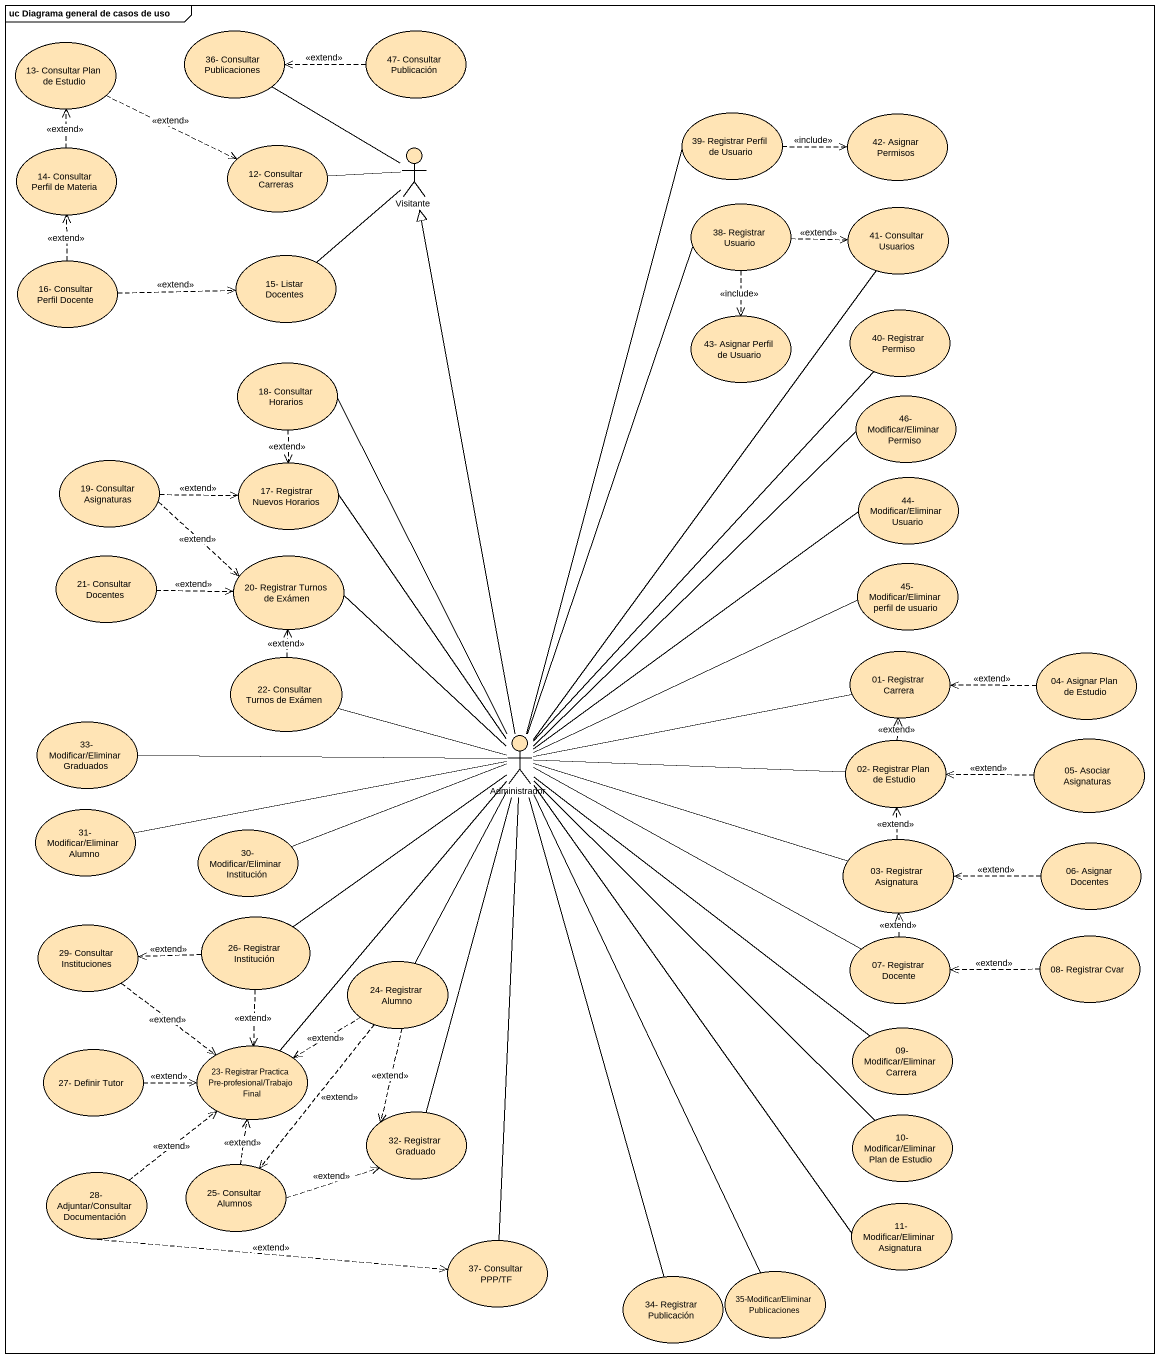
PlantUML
@startuml
mainframe uc Diagrama general de casos de uso
usecase "36- Consultar Publicaciones" as u36_Consultar_Publicaciones #FFE4B5
usecase "47- Consultar Publicación" as u47_Consultar_Publicación #FFE4B5
usecase "13- Consultar Plan de Estudio" as u13_Consultar_Plan_de_Estudio #FFE4B5
usecase "39- Registrar Perfil de Usuario" as u39_Registrar_Perfil_de #FFE4B5
usecase "42- Asignar Permisos" as u42_Asignar_Permisos #FFE4B5
usecase "14- Consultar Perfil de Materia" as u14_Consultar_Perfil_de #FFE4B5
usecase "12- Consultar Carreras" as u12_Consultar_Carreras #FFE4B5
actor Visitante #FFE4B5
usecase "38- Registrar Usuario" as u38_Registrar_Usuario #FFE4B5
usecase "41- Consultar Usuarios" as u41_Consultar_Usuarios #FFE4B5
usecase "16- Consultar Perfil Docente" as u16_Consultar_Perfil_Docente #FFE4B5
usecase "15- Listar Docentes" as u15_Listar_Docentes #FFE4B5
usecase "40- Registrar Permiso" as u40_Registrar_Permiso #FFE4B5
usecase "43- Asignar Perfil de Usuario" as u43_Asignar_Perfil_de_Usuario #FFE4B5
usecase "18- Consultar Horarios" as u18_Consultar_Horarios #FFE4B5
usecase "46- Modificar/Eliminar Permiso" as u46_Modificar_Eliminar #FFE4B5
usecase "19- Consultar Asignaturas" as u19_Consultar_Asignaturas #FFE4B5
usecase "17- Registrar Nuevos Horarios" as u17_Registrar_Nuevos_Horarios #FFE4B5
usecase "44- Modificar/Eliminar Usuario" as u44_Modificar_Eliminar #FFE4B5
usecase "21- Consultar Docentes" as u21_Consultar_Docentes #FFE4B5
usecase "20- Registrar Turnos de Exámen" as u20_Registrar_Turnos_de #FFE4B5
usecase "45- Modificar/Eliminar perfil de usuario" as u45_Modificar_Eliminar #FFE4B5
usecase "22- Consultar Turnos de Exámen" as u22_Consultar_Turnos_de #FFE4B5
usecase "01- Registrar Carrera" as u01_Registrar_Carrera #FFE4B5
usecase "04- Asignar Plan de Estudio" as u04_Asignar_Plan_de_Estudio #FFE4B5
usecase "33- Modificar/Eliminar Graduados" as u33_Modificar_Eliminar #FFE4B5
actor Administrador #FFE4B5
usecase "02- Registrar Plan de Estudio" as u02_Registrar_Plan_de_Estudio #FFE4B5
usecase "05- Asociar Asignaturas" as u05_Asociar_Asignaturas #FFE4B5
usecase "31- Modificar/Eliminar Alumno" as u31_Modificar_Eliminar_Alumno #FFE4B5
usecase "30- Modificar/Eliminar Institución" as u30_Modificar_Eliminar #FFE4B5
usecase "03- Registrar Asignatura" as u03_Registrar_Asignatura #FFE4B5
usecase "06- Asignar Docentes" as u06_Asignar_Docentes #FFE4B5
usecase "29- Consultar Instituciones" as u29_Consultar_Instituciones #FFE4B5
usecase "26- Registrar Institución" as u26_Registrar_Institución #FFE4B5
usecase "24- Registrar Alumno" as u24_Registrar_Alumno #FFE4B5
usecase "07- Registrar Docente" as u07_Registrar_Docente #FFE4B5
usecase "08- Registrar Cvar" as u08_Registrar_Cvar #FFE4B5
usecase "23- Registrar Practica Pre-profesional/Trabajo Final" as u23_Registrar_Practica_Pre #FFE4B5
usecase "09- Modificar/Eliminar Carrera" as u09_Modificar_Eliminar #FFE4B5
usecase "27- Definir Tutor" as u27_Definir_Tutor #FFE4B5
usecase "32- Registrar Graduado" as u32_Registrar_Graduado #FFE4B5
usecase "10- Modificar/Eliminar Plan de Estudio" as u10_Modificar_Eliminar_Plan #FFE4B5
usecase "28- Adjuntar/Consultar Documentación" as u28_Adjuntar_Consultar #FFE4B5
usecase "25- Consultar Alumnos" as u25_Consultar_Alumnos #FFE4B5
usecase "37- Consultar PPP/TF" as u37_Consultar_PPP_TF #FFE4B5
usecase "11- Modificar/Eliminar Asignatura" as u11_Modificar_Eliminar #FFE4B5
usecase "34- Registrar Publicación" as u34_Registrar_Publicación #FFE4B5
usecase "35-Modificar/Eliminar Publicaciones" as u35_Modificar_Eliminar #FFE4B5
u47_Consultar_Publicación .left.> u36_Consultar_Publicaciones : <<extend>>
u13_Consultar_Plan_de_Estudio .right.> u12_Consultar_Carreras : <<extend>>
u39_Registrar_Perfil_de .right.> u42_Asignar_Permisos : <<include>>
u14_Consultar_Perfil_de .up.> u13_Consultar_Plan_de_Estudio : <<extend>>
Visitante -up- u36_Consultar_Publicaciones
Visitante -left- u12_Consultar_Carreras
Visitante -- u15_Listar_Docentes
u38_Registrar_Usuario .right.> u41_Consultar_Usuarios : <<extend>>
u38_Registrar_Usuario ..> u43_Asignar_Perfil_de_Usuario : <<include>>
u16_Consultar_Perfil_Docente .up.> u14_Consultar_Perfil_de : <<extend>>
u16_Consultar_Perfil_Docente .right.> u15_Listar_Docentes : <<extend>>
u18_Consultar_Horarios ..> u17_Registrar_Nuevos_Horarios : <<extend>>
u19_Consultar_Asignaturas .right.> u17_Registrar_Nuevos_Horarios : <<extend>>
u19_Consultar_Asignaturas .right.> u20_Registrar_Turnos_de : <<extend>>
u21_Consultar_Docentes .right.> u20_Registrar_Turnos_de : <<extend>>
u22_Consultar_Turnos_de .up.> u20_Registrar_Turnos_de : <<extend>>
u04_Asignar_Plan_de_Estudio .left.> u01_Registrar_Carrera : <<extend>>
Administrador -up- u39_Registrar_Perfil_de
Administrador -up-|> Visitante
Administrador -up- u38_Registrar_Usuario
Administrador -up- u41_Consultar_Usuarios
Administrador -up- u40_Registrar_Permiso
Administrador -up- u18_Consultar_Horarios
Administrador -up- u46_Modificar_Eliminar
Administrador -up- u17_Registrar_Nuevos_Horarios
Administrador -up- u44_Modificar_Eliminar
Administrador -up- u20_Registrar_Turnos_de
Administrador -right- u45_Modificar_Eliminar
Administrador -left- u22_Consultar_Turnos_de
Administrador -right- u01_Registrar_Carrera
Administrador -left- u33_Modificar_Eliminar
Administrador -right- u02_Registrar_Plan_de_Estudio
Administrador -left- u31_Modificar_Eliminar_Alumno
Administrador -left- u30_Modificar_Eliminar
Administrador -right- u03_Registrar_Asignatura
Administrador -- u26_Registrar_Institución
Administrador -- u24_Registrar_Alumno
Administrador -right- u07_Registrar_Docente
Administrador -- u23_Registrar_Practica_Pre
Administrador -- u09_Modificar_Eliminar
Administrador -- u32_Registrar_Graduado
Administrador -- u10_Modificar_Eliminar_Plan
Administrador -- u37_Consultar_PPP_TF
Administrador -- u11_Modificar_Eliminar
Administrador -- u34_Registrar_Publicación
Administrador -- u35_Modificar_Eliminar
u02_Registrar_Plan_de_Estudio .up.> u01_Registrar_Carrera : <<extend>>
u05_Asociar_Asignaturas .left.> u02_Registrar_Plan_de_Estudio : <<extend>>
u03_Registrar_Asignatura .up.> u02_Registrar_Plan_de_Estudio : <<extend>>
u06_Asignar_Docentes .left.> u03_Registrar_Asignatura : <<extend>>
u29_Consultar_Instituciones ..> u23_Registrar_Practica_Pre : <<extend>>
u26_Registrar_Institución .left.> u29_Consultar_Instituciones : <<extend>>
u26_Registrar_Institución ..> u23_Registrar_Practica_Pre : <<extend>>
u24_Registrar_Alumno ..> u23_Registrar_Practica_Pre : <<extend>>
u24_Registrar_Alumno ..> u32_Registrar_Graduado : <<extend>>
u24_Registrar_Alumno ..> u25_Consultar_Alumnos : <<extend>>
u07_Registrar_Docente .up.> u03_Registrar_Asignatura : <<extend>>
u08_Registrar_Cvar .left.> u07_Registrar_Docente : <<extend>>
u27_Definir_Tutor .right.> u23_Registrar_Practica_Pre : <<extend>>
u28_Adjuntar_Consultar .up.> u23_Registrar_Practica_Pre : <<extend>>
u28_Adjuntar_Consultar .right.> u37_Consultar_PPP_TF : <<extend>>
u25_Consultar_Alumnos .up.> u23_Registrar_Practica_Pre : <<extend>>
u25_Consultar_Alumnos .right.> u32_Registrar_Graduado : <<extend>>
@enduml
